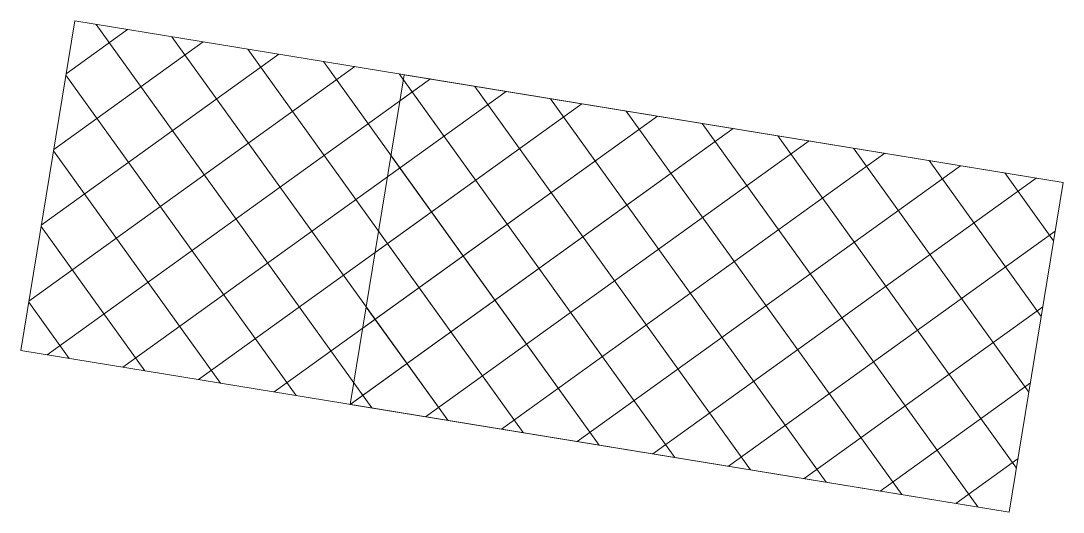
# Model space of a CAD drawing. Header units: metres. Extents: x 7511340 to 7511486, y 4692164 to 4692372.
# Drawn here: x 7511412.894 to 7511414.143, y 4692203.222 to 4692203.81 of the extents above; entities that cross this region are included whole.
import ezdxf

# ---------------------------------------------------------------- set-up
doc = ezdxf.new("R2010")
doc.units = ezdxf.units.M
doc.layers.add('PDF_A - Shtyllat', color=7, linetype='Continuous', true_color=0x999999)

msp = doc.modelspace()

# ---------------------------------------------------------------- linework, layer by layer
at = {"layer": 'PDF_A - Shtyllat', "color": 8, "lineweight": 18, "true_color": 0x7f7f7f, "elevation": 611}
for points in [[(7511412.9589, 4692203.8101), (7511412.8944, 4692203.4154)], [(7511414.1432, 4692203.6166), (7511412.9589, 4692203.8101)], [(7511413.3537, 4692203.7456), (7511413.2891, 4692203.3509)], [(7511414.1432, 4692203.6166), (7511413.3537, 4692203.7456)], [(7511414.0787, 4692203.2218), (7511414.1432, 4692203.6166)], [(7511414.0787, 4692203.2218), (7511414.1432, 4692203.6166)], [(7511412.8944, 4692203.4154), (7511414.0787, 4692203.2218)], [(7511413.2891, 4692203.3509), (7511414.0787, 4692203.2218)]]:
    msp.add_lwpolyline(points, dxfattribs=at)
at = {"layer": 'PDF_A - Shtyllat', "lineweight": 5, "elevation": 611}
for points in [[(7511413.315, 4692203.3466), (7511412.9848, 4692203.8059)], [(7511413.0222, 4692203.7998), (7511412.9486, 4692203.7468)], [(7511413.113, 4692203.7849), (7511412.9338, 4692203.6561)], [(7511413.4058, 4692203.3318), (7511413.0755, 4692203.7911)], [(7511413.2037, 4692203.7701), (7511412.9189, 4692203.5653)], [(7511413.4964, 4692203.317), (7511413.1662, 4692203.7762)], [(7511413.2944, 4692203.7553), (7511412.9041, 4692203.4746)], [(7511413.5872, 4692203.3022), (7511413.257, 4692203.7614)], [(7511413.2244, 4692203.3615), (7511412.9483, 4692203.7452)], [(7511413.678, 4692203.2873), (7511413.3477, 4692203.7466)], [(7511413.3852, 4692203.7405), (7511412.9258, 4692203.4103)], [(7511413.3852, 4692203.7405), (7511413.3485, 4692203.7142)], [(7511413.678, 4692203.2873), (7511413.3527, 4692203.7396)], [(7511413.7686, 4692203.2725), (7511413.4384, 4692203.7317)], [(7511413.7686, 4692203.2725), (7511413.4384, 4692203.7317)], [(7511413.4758, 4692203.7256), (7511413.0166, 4692203.3954)], [(7511413.4758, 4692203.7256), (7511413.3337, 4692203.6234)], [(7511413.8594, 4692203.2577), (7511413.5291, 4692203.7169)], [(7511413.8594, 4692203.2577), (7511413.5291, 4692203.7169)], [(7511413.5666, 4692203.7108), (7511413.1073, 4692203.3806)], [(7511413.5666, 4692203.7108), (7511413.3189, 4692203.5327)], [(7511413.6573, 4692203.696), (7511413.198, 4692203.3658)], [(7511413.6573, 4692203.696), (7511413.304, 4692203.442)], [(7511413.9501, 4692203.2428), (7511413.6198, 4692203.7021)], [(7511413.9501, 4692203.2428), (7511413.6198, 4692203.7021)], [(7511413.748, 4692203.6811), (7511413.2888, 4692203.3509)], [(7511413.748, 4692203.6811), (7511413.2892, 4692203.3513)], [(7511414.0408, 4692203.228), (7511413.7106, 4692203.6873)], [(7511414.0408, 4692203.228), (7511413.7106, 4692203.6873)], [(7511414.0873, 4692203.2746), (7511413.8013, 4692203.6724)], [(7511414.0873, 4692203.2746), (7511413.8013, 4692203.6724)], [(7511413.1336, 4692203.3763), (7511412.9335, 4692203.6546)], [(7511413.8388, 4692203.6663), (7511413.3794, 4692203.3361)], [(7511413.8388, 4692203.6663), (7511413.3794, 4692203.3361)], [(7511414.1021, 4692203.3654), (7511413.892, 4692203.6576)], [(7511414.1021, 4692203.3654), (7511413.892, 4692203.6576)], [(7511413.5872, 4692203.3022), (7511413.3378, 4692203.6488)], [(7511413.9295, 4692203.6515), (7511413.4702, 4692203.3213)], [(7511413.9295, 4692203.6515), (7511413.4702, 4692203.3213)], [(7511414.117, 4692203.456), (7511413.9828, 4692203.6428)], [(7511414.117, 4692203.456), (7511413.9828, 4692203.6428)], [(7511414.0202, 4692203.6367), (7511413.5609, 4692203.3065)], [(7511414.0202, 4692203.6367), (7511413.5609, 4692203.3065)], [(7511414.1109, 4692203.6218), (7511413.6516, 4692203.2916)], [(7511414.1109, 4692203.6218), (7511413.6516, 4692203.2916)], [(7511414.1318, 4692203.5468), (7511414.0734, 4692203.628)], [(7511414.1318, 4692203.5468), (7511414.0734, 4692203.628)], [(7511413.0428, 4692203.3911), (7511412.9187, 4692203.5638)], [(7511413.4964, 4692203.317), (7511413.323, 4692203.5582)], [(7511414.1337, 4692203.5581), (7511413.7424, 4692203.2768)], [(7511414.1337, 4692203.5581), (7511413.7424, 4692203.2768)], [(7511412.9522, 4692203.406), (7511412.9039, 4692203.4731)], [(7511413.4058, 4692203.3318), (7511413.3082, 4692203.4674)], [(7511414.1188, 4692203.4675), (7511413.833, 4692203.262)], [(7511414.1188, 4692203.4675), (7511413.833, 4692203.262)], [(7511413.315, 4692203.3466), (7511413.2934, 4692203.3768)], [(7511414.104, 4692203.3767), (7511413.9238, 4692203.2471)], [(7511414.104, 4692203.3767), (7511413.9238, 4692203.2471)], [(7511414.0892, 4692203.286), (7511414.0146, 4692203.2323)], [(7511414.0892, 4692203.286), (7511414.0146, 4692203.2323)]]:
    msp.add_lwpolyline(points, dxfattribs=at)

doc.saveas('drawing.dxf')
